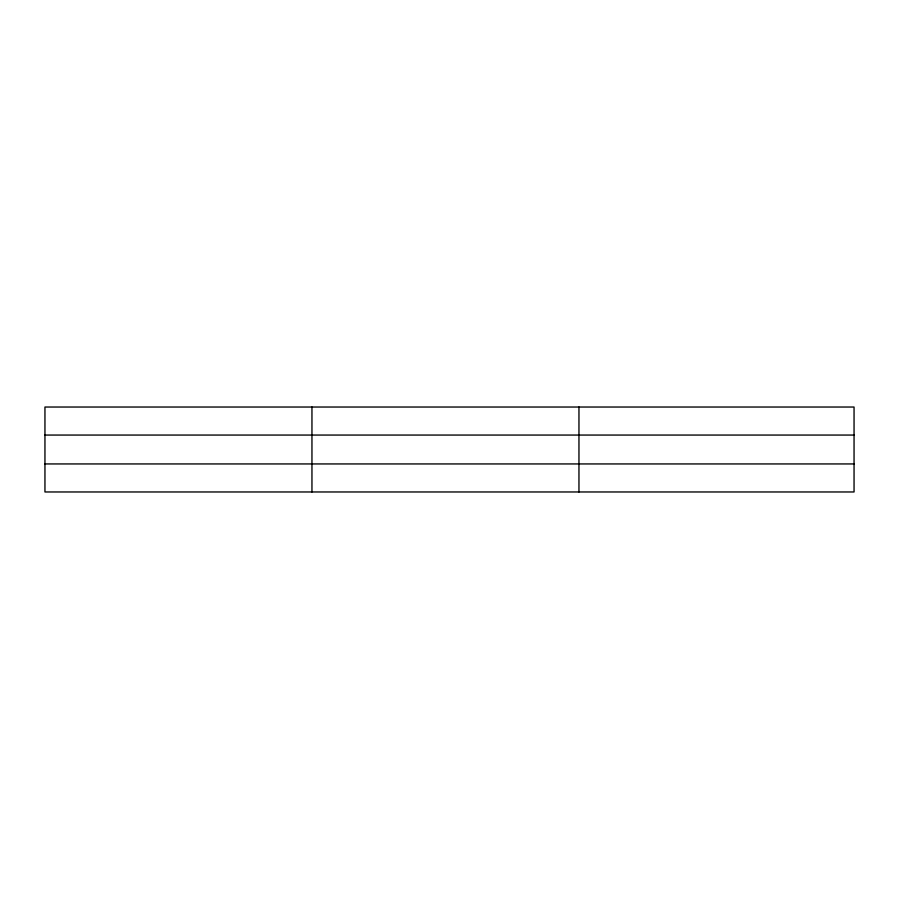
<?xml version="1.0" encoding="UTF-8"?>
<svg xmlns="http://www.w3.org/2000/svg" width="899" height="899" viewBox="0 0 899 899"><rect width="100%" height="100%" fill="white"/><g stroke="black" fill="none" stroke-linecap="round" stroke-linejoin="round"><path stroke-width="1.35" d="M311.953 407.033L311.953 491.967M578.956 407.033L578.956 491.967M854.05 435.06L854.05 407.033L44.95 407.033L44.95 491.967L854.05 491.967L854.05 435.06L44.95 435.06M44.95 463.94L854.05 463.94"/></g></svg>
